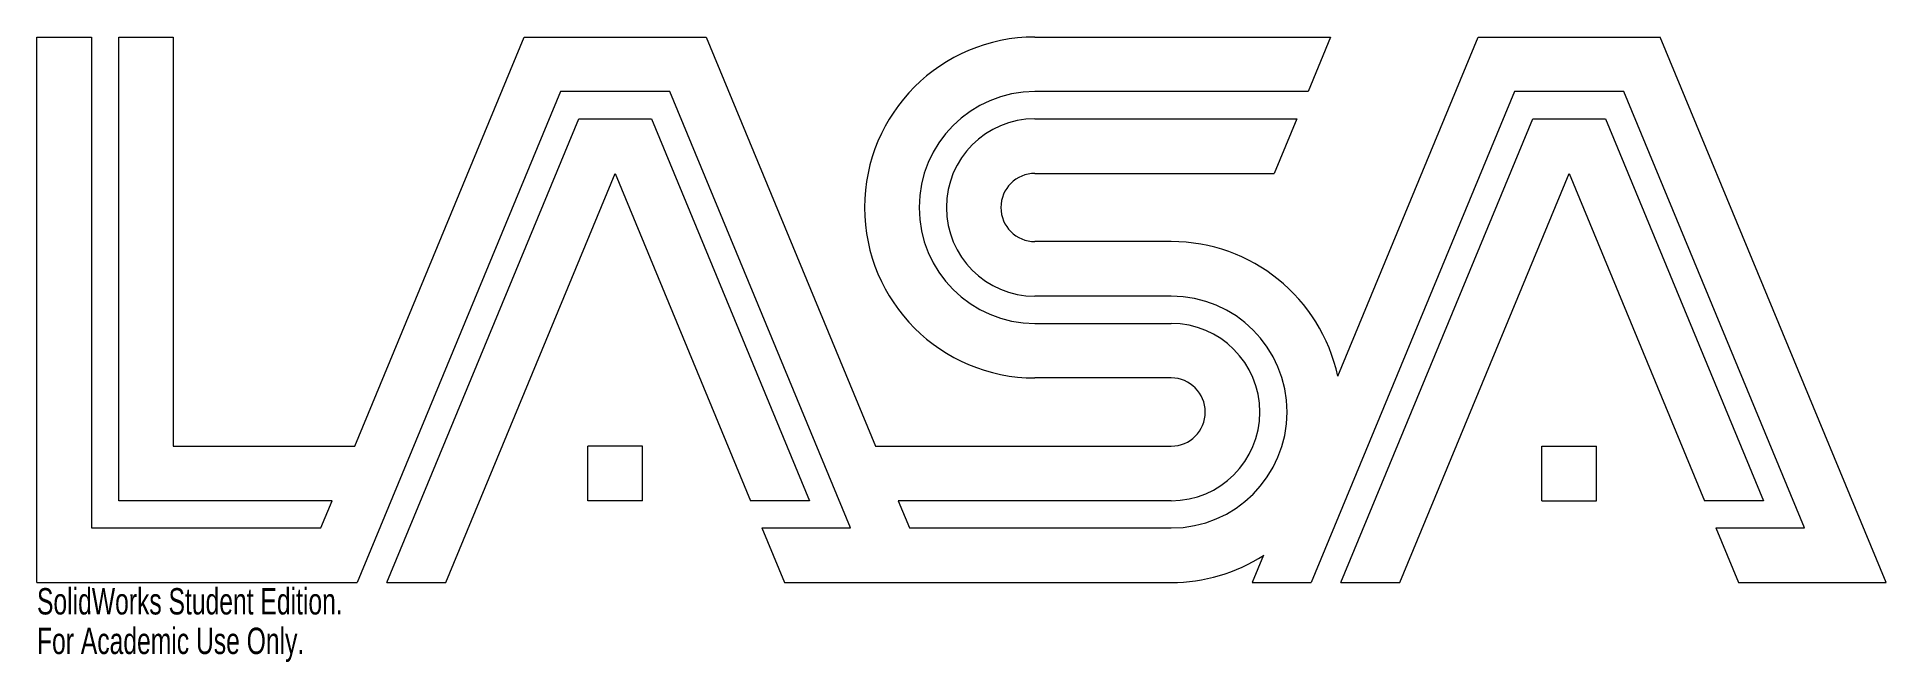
# Model space of a CAD drawing. Header units: millimetres. Extents: x 0 to 339, y -15 to 100.
import ezdxf

# ---------------------------------------------------------------- set-up
doc = ezdxf.new("R2010")
doc.units = ezdxf.units.MM
doc.styles.add('SLDTEXTSTYLE0', font='TXT', dxfattribs={"width": 0.7})

msp = doc.modelspace()

# ---------------------------------------------------------------- linework, layer by layer
at = {"color": 7, "linetype": 'Continuous', "lineweight": 15}
for p, q in [((0, 100), (10, 100)), ((0, 0), (0, 100)), ((10, 100), (10, 10)), ((15, 100), (25, 100)), ((15, 15), (15, 100)), ((25, 100), (25, 25)), ((58.3, 25), (89.36, 100)), ((89.36, 100), (122.77, 100)), ((122.77, 100), (153.84, 25)), ((183.07, 100), (237.3, 100)), ((237.3, 100), (233.16, 90)), ((238.62, 37.84), (264.36, 100)), ((264.36, 100), (297.77, 100)), ((339.19, 0), (297.77, 100)), ((96.04, 90), (58.76, 0)), ((116.09, 90), (96.04, 90)), ((149.23, 10), (116.09, 90)), ((233.16, 90), (183.07, 90)), ((271.04, 90), (233.76, 0)), ((291.09, 90), (271.04, 90)), ((324.23, 10), (291.09, 90)), ((64.18, 0), (99.38, 85)), ((99.38, 85), (112.75, 85)), ((112.75, 85), (141.74, 15)), ((183.07, 85), (231.09, 85)), ((231.09, 85), (226.95, 75)), ((239.18, 0), (274.38, 85)), ((274.38, 85), (287.75, 85)), ((287.75, 85), (316.74, 15)), ((75, 0), (106.07, 75)), ((106.07, 75), (130.92, 15)), ((183.07, 75), (226.95, 75)), ((250, 0), (281.07, 75)), ((281.07, 75), (305.92, 15)), ((208.07, 62.5), (183.07, 62.5)), ((208.07, 52.5), (183.07, 52.5)), ((183.07, 47.5), (208.07, 47.5)), ((208.07, 37.5), (183.07, 37.5)), ((25, 25), (58.3, 25)), ((101.07, 15), (101.07, 25)), ((111.07, 25), (101.07, 25)), ((111.07, 15), (111.07, 25)), ((153.84, 25), (208.07, 25)), ((276.07, 25), (286.07, 25)), ((276.07, 15), (276.07, 25)), ((286.07, 15), (286.07, 25)), ((54.15, 15), (15, 15)), ((52.08, 10), (54.15, 15)), ((111.07, 15), (101.07, 15)), ((141.74, 15), (130.92, 15)), ((208.07, 15), (157.98, 15)), ((157.98, 15), (160.05, 10)), ((276.07, 15), (286.07, 15)), ((316.74, 15), (305.92, 15)), ((10, 10), (52.08, 10)), ((132.99, 10), (137.13, 0)), ((132.99, 10), (149.23, 10)), ((160.05, 10), (208.07, 10)), ((307.99, 10), (312.13, 0)), ((307.99, 10), (324.23, 10)), ((225.01, 4.99), (222.94, 0)), ((0, 0), (58.76, 0)), ((64.18, 0), (75, 0)), ((137.13, 0), (208.07, 0)), ((222.94, 0), (233.76, 0)), ((239.18, 0), (250, 0)), ((312.13, 0), (339.19, 0))]:
    msp.add_line(p, q, dxfattribs=at)
for centre, radius, start, end in [((183.07, 68.75), 31.25, 90, 270), ((183.07, 68.75), 21.25, 90, 270), ((183.07, 68.75), 16.25, 90, 270), ((183.07, 68.75), 6.25, 90, 270), ((208.07, 31.25), 31.25, 12.1815, 90), ((208.07, 31.25), 21.25, 270, 90), ((208.07, 31.25), 16.25, 270, 90), ((208.07, 31.25), 6.25, 270, 90), ((208.07, 31.25), 31.25, 270, 302.8185)]:
    msp.add_arc(centre, radius, start, end, dxfattribs=at)

# ---------------------------------------------------------------- texts
at = {"color": 7, "linetype": 'Continuous', "char_height": 4.8336, "attachment_point": 1, "style": 'SLDTEXTSTYLE0'}
for s, insert in [('SolidWorks Student Edition.', (0, -1.02)), ('For Academic Use Only.', (0, -8.27))]:
    msp.add_mtext(s, dxfattribs=dict(at, insert=insert))

doc.saveas('drawing.dxf')
